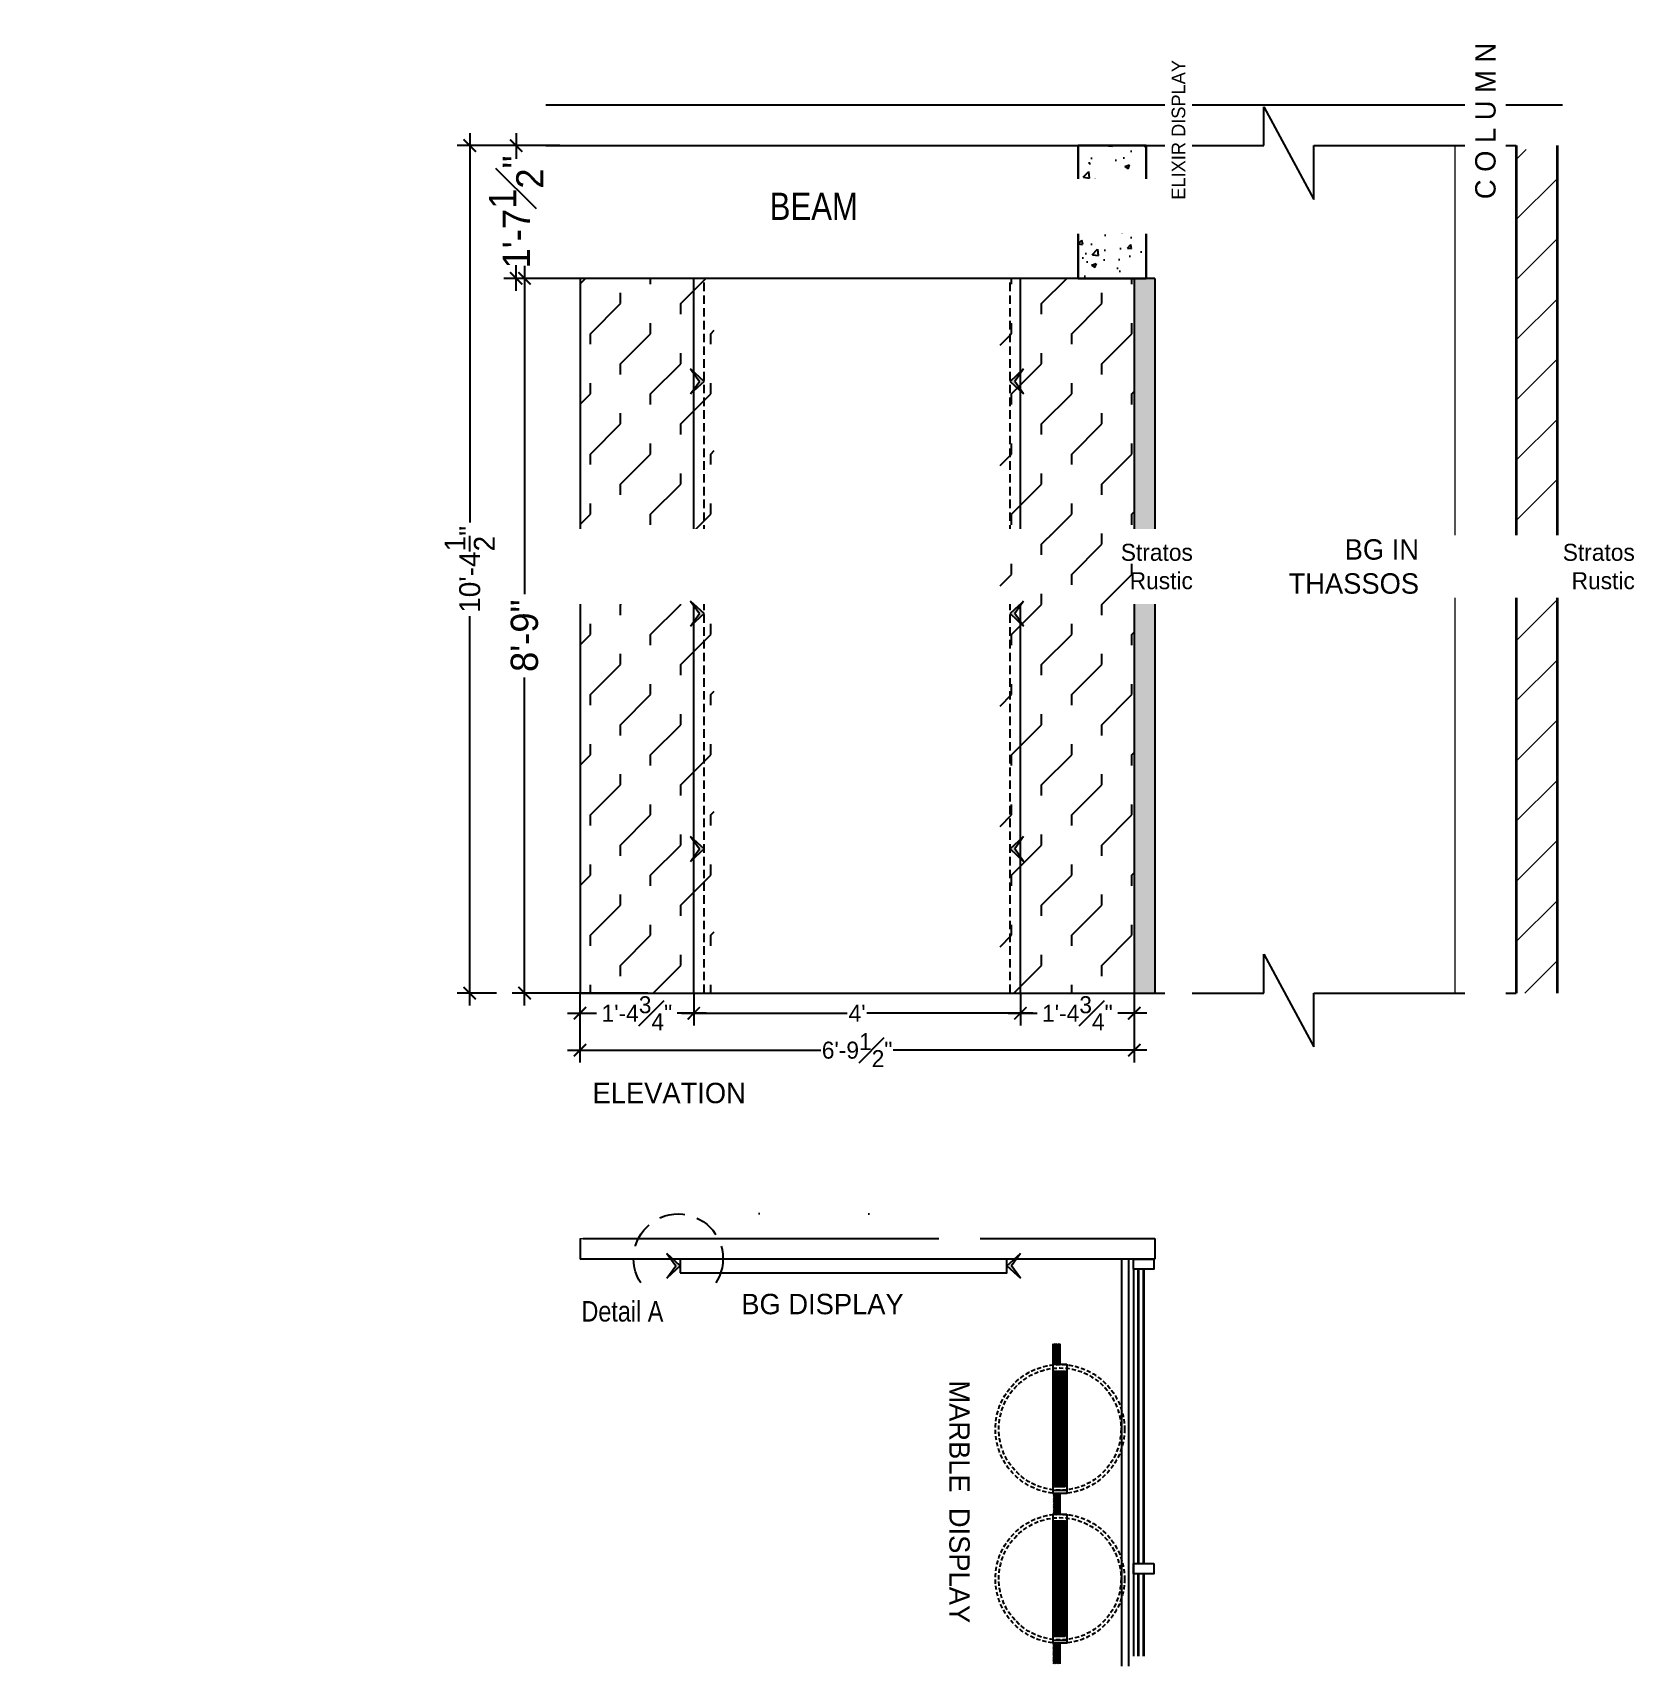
# Model space of a CAD drawing. Header units: inches. Extents: x -137722 to 81594, y -22256 to -1207.
# Drawn here: x -61719.6 to -61482.9, y -2180.1 to -1940.1 of the extents above; entities that cross this region are included whole.
import ezdxf

# ---------------------------------------------------------------- set-up
doc = ezdxf.new("R2010")
doc.units = ezdxf.units.IN
doc.header["$LTSCALE"] = 0.05
doc.header["$MEASUREMENT"] = 0
doc.header["$PDMODE"] = 3
doc.header["$PDSIZE"] = -4
doc.linetypes.add('A2-XREF-115_FURN$0$HIDDEN', pattern=[0.375, 0.25, -0.125])
doc.linetypes.add('DASHED2', pattern=[0.375, 0.25, -0.125])
doc.layers.get('Defpoints').update_dxf_attribs({"linetype": 'DASHED2'})
for name, color, linetype in [('00 floor', 7, 'Continuous'), ('beam', 7, 'Continuous'), ('Civil Dimension - Text', 7, 'Continuous'), ('Flooring Hatch', 251, 'Continuous'), ('HATCH', 251, 'Continuous'), ('text', 176, 'Continuous')]:
    doc.layers.add(name, color=color, linetype=linetype)
doc.layers.add('FURNITURE', color=36, linetype='Continuous', lineweight=18)
doc.layers.add('WALL', color=7, linetype='Continuous', lineweight=35)
doc.styles.add('4MMOF3-8', font='ARIALN.TTF', dxfattribs={"height": 5.12})
doc.styles.add('9-128OF1-4', font='stylu.ttf')
doc.dimstyles.new('DIM 1-4', dxfattribs={"dimtxt": 3.0792, "dimasz": 1.82, "dimexe": 1.82, "dimexo": 0, "dimgap": 0.09, "dimtad": 0, "dimzin": 0, "dimdsep": 46, "dimlunit": 4, "dimtxsty": '9-128OF1-4', "dimblk": 'ARCHTICK', "dimcen": 1.8125, "dimdle": 1.82, "dimclrd": 8, "dimclre": 8, "dimadec": 0, "dimazin": 0, "dimtfac": 1, "dimtofl": 0, "dimtmove": 0, "dimatfit": 3, "dimldrblk": 'OPEN90', "dimfxl": 1, "dimtolj": 1, "dimtzin": 0, "dimlwd": -1, "dimarcsym": 0})

# ---------------------------------------------------------------- blocks, each defined once
blk = doc.blocks.new('adwawd')
at = {"layer": 'Flooring Hatch', "ltscale": 50, "true_color": 0xcd6928, "transparency": 33554687}
h = blk.add_hatch(color=32, dxfattribs=at)
h.dxf.hatch_style = 1
h.paths.add_polyline_path([(-77941.34, -7094.04), (-77946.01, -7099.05), (-77941.34, -7095.73), (-77936.68, -7099.05)])
at = {"layer": 'Civil Dimension - Text', "color": 2, "ltscale": 50}
for p, q in [((-77941.34, -7094.04), (-77946.01, -7099.05)), ((-77946.01, -7099.05), (-77941.34, -7095.73)), ((-77941.34, -7094.04), (-77936.68, -7099.05)), ((-77936.68, -7099.05), (-77941.34, -7095.73))]:
    blk.add_line(p, q, dxfattribs=at)
blk = doc.blocks.new('_ArchTick')
at = {"color": 0, "const_width": 0.15}
blk.add_lwpolyline([(-0.5, -0.5), (0.5, 0.5)], dxfattribs=at)
blk = doc.blocks.new('*D498')
at = {"layer": 'Civil Dimension - Text', "color": 8, "ltscale": 50, "transparency": 16777216}
for p, q in [((-61647.3, -1974.37), (-61647.3, -2022.56)), ((-61647.3, -2083.01), (-61647.3, -2034.81))]:
    blk.add_line(p, q, dxfattribs=at)
at = {"layer": 'Civil Dimension - Text', "color": 8, "lineweight": -2, "ltscale": 50, "transparency": 16777216}
for p, q in [((-61629.2, -1976.19), (-61649.12, -1976.19)), ((-61629.2, -2081.19), (-61649.12, -2081.19))]:
    blk.add_line(p, q, dxfattribs=at)
at = {"layer": 'Defpoints', "color": 0, "ltscale": 50, "transparency": 16777216}
for p in [(-61629.2, -1976.19), (-61647.3, -2081.19), (-61629.2, -2081.19)]:
    blk.add_point(p, dxfattribs=at)
at = {"layer": 'Civil Dimension - Text', "color": 8, "ltscale": 50, "transparency": 16777216, "xscale": 1.82, "yscale": 1.82, "zscale": 1.82}
for p, rotation in [((-61647.3, -1976.19), 90), ((-61647.3, -2081.19), 270)]:
    blk.add_blockref('_ArchTick', p, dxfattribs=dict(at, rotation=rotation))
at = {"layer": 'Civil Dimension - Text', "color": 0, "ltscale": 50, "transparency": 16777216, "insert": (-61647.3, -2028.69), "char_height": 4, "attachment_point": 5, "rotation": 90, "style": '9-128OF1-4'}
blk.add_mtext('\\A1;8\'-9"', dxfattribs=at)
blk = doc.blocks.new('_Open90')
at = {"color": 0, "linetype": 'ByBlock', "lineweight": -2}
for p, q in [((0, 0), (-1, 0)), ((-0.5, 0.5), (0, 0)), ((0, 0), (-0.5, -0.5))]:
    blk.add_line(p, q, dxfattribs=at)
blk = doc.blocks.new('*D499')
at = {"layer": 'Civil Dimension - Text', "color": 8, "ltscale": 50, "transparency": 16777216}
for p, q in [((-61648.52, -1954.87), (-61648.52, -1958.65)), ((-61648.52, -1978.01), (-61648.52, -1974.23))]:
    blk.add_line(p, q, dxfattribs=at)
at = {"layer": 'Civil Dimension - Text', "color": 8, "lineweight": -2, "ltscale": 50, "transparency": 16777216}
for p, q in [((-61642.1, -1956.69), (-61650.34, -1956.69)), ((-61629.2, -1976.19), (-61650.34, -1976.19))]:
    blk.add_line(p, q, dxfattribs=at)
at = {"layer": 'Defpoints', "color": 0, "ltscale": 50, "transparency": 16777216}
for p in [(-61648.52, -1956.69), (-61642.1, -1956.69), (-61629.2, -1976.19)]:
    blk.add_point(p, dxfattribs=at)
at = {"layer": 'Civil Dimension - Text', "color": 8, "ltscale": 50, "transparency": 16777216, "xscale": 1.82, "yscale": 1.82, "zscale": 1.82}
for p, rotation in [((-61648.52, -1956.69), 90), ((-61648.52, -1976.19), 270)]:
    blk.add_blockref('_ArchTick', p, dxfattribs=dict(at, rotation=rotation))
at = {"layer": 'Civil Dimension - Text', "color": 0, "ltscale": 50, "transparency": 16777216, "insert": (-61648.52, -1966.44), "char_height": 4, "attachment_point": 5, "rotation": 90, "style": '9-128OF1-4'}
blk.add_mtext('\\A1;1\'-7{\\H1x;\\S1#2;}"', dxfattribs=at)
blk = doc.blocks.new('*D500')
at = {"layer": 'Civil Dimension - Text', "color": 8, "lineweight": -2, "ltscale": 50, "transparency": 16777216}
for p, q in [((-61639.15, -2081.19), (-61639.15, -2085.97)), ((-61622.43, -2081.19), (-61622.43, -2085.97))]:
    blk.add_line(p, q, dxfattribs=at)
at = {"layer": 'Civil Dimension - Text', "color": 8, "ltscale": 50, "transparency": 16777216}
for p, q in [((-61640.97, -2084.15), (-61636.71, -2084.15)), ((-61620.61, -2084.15), (-61624.87, -2084.15))]:
    blk.add_line(p, q, dxfattribs=at)
at = {"layer": 'Defpoints', "color": 0, "ltscale": 50, "transparency": 16777216}
for p in [(-61639.15, -2081.19), (-61622.43, -2081.19), (-61622.43, -2084.15)]:
    blk.add_point(p, dxfattribs=at)
at = {"layer": 'Civil Dimension - Text', "color": 8, "ltscale": 50, "transparency": 16777216, "xscale": 1.82, "yscale": 1.82, "zscale": 1.82, "rotation": 180}
blk.add_blockref('_ArchTick', (-61639.15, -2084.15), dxfattribs=at)
at = {"layer": 'Civil Dimension - Text', "color": 8, "ltscale": 50, "transparency": 16777216, "xscale": 1.82, "yscale": 1.82, "zscale": 1.82}
blk.add_blockref('_ArchTick', (-61622.43, -2084.15), dxfattribs=at)
at = {"layer": 'Civil Dimension - Text', "color": 0, "ltscale": 50, "transparency": 16777216, "insert": (-61630.79, -2084.15), "char_height": 2.5, "attachment_point": 5, "style": '9-128OF1-4'}
blk.add_mtext('\\A1;1\'-4{\\H1x;\\S3#4;}"', dxfattribs=at)
blk = doc.blocks.new('*D501')
at = {"layer": 'Civil Dimension - Text', "color": 8, "lineweight": -2, "ltscale": 50, "transparency": 16777216}
for p, q in [((-61622.43, -2081.19), (-61622.43, -2085.97)), ((-61574.43, -2081.19), (-61574.43, -2085.97))]:
    blk.add_line(p, q, dxfattribs=at)
at = {"layer": 'Civil Dimension - Text', "color": 8, "ltscale": 50, "transparency": 16777216}
for p, q in [((-61624.25, -2084.15), (-61599.87, -2084.15)), ((-61572.61, -2084.15), (-61596.98, -2084.15))]:
    blk.add_line(p, q, dxfattribs=at)
at = {"layer": 'Defpoints', "color": 0, "ltscale": 50, "transparency": 16777216}
for p in [(-61622.43, -2081.19), (-61574.43, -2081.19), (-61574.43, -2084.15)]:
    blk.add_point(p, dxfattribs=at)
at = {"layer": 'Civil Dimension - Text', "color": 8, "ltscale": 50, "transparency": 16777216, "xscale": 1.82, "yscale": 1.82, "zscale": 1.82, "rotation": 180}
blk.add_blockref('_ArchTick', (-61622.43, -2084.15), dxfattribs=at)
at = {"layer": 'Civil Dimension - Text', "color": 8, "ltscale": 50, "transparency": 16777216, "xscale": 1.82, "yscale": 1.82, "zscale": 1.82}
blk.add_blockref('_ArchTick', (-61574.43, -2084.15), dxfattribs=at)
at = {"layer": 'Civil Dimension - Text', "color": 0, "ltscale": 50, "transparency": 16777216, "insert": (-61598.43, -2084.15), "char_height": 2.5, "attachment_point": 5, "style": '9-128OF1-4'}
blk.add_mtext("\\A1;4'", dxfattribs=at)
blk = doc.blocks.new('*D502')
at = {"layer": 'Civil Dimension - Text', "color": 8, "lineweight": -2, "ltscale": 50, "transparency": 16777216}
for p, q in [((-61574.43, -2081.19), (-61574.43, -2085.97)), ((-61557.7, -2081.19), (-61557.7, -2085.97))]:
    blk.add_line(p, q, dxfattribs=at)
at = {"layer": 'Civil Dimension - Text', "color": 8, "ltscale": 50, "transparency": 16777216}
for p, q in [((-61576.25, -2084.15), (-61571.98, -2084.15)), ((-61555.88, -2084.15), (-61560.14, -2084.15))]:
    blk.add_line(p, q, dxfattribs=at)
at = {"layer": 'Defpoints', "color": 0, "ltscale": 50, "transparency": 16777216}
for p in [(-61574.43, -2081.19), (-61557.7, -2081.19), (-61557.7, -2084.15)]:
    blk.add_point(p, dxfattribs=at)
at = {"layer": 'Civil Dimension - Text', "color": 8, "ltscale": 50, "transparency": 16777216, "xscale": 1.82, "yscale": 1.82, "zscale": 1.82, "rotation": 180}
blk.add_blockref('_ArchTick', (-61574.43, -2084.15), dxfattribs=at)
at = {"layer": 'Civil Dimension - Text', "color": 8, "ltscale": 50, "transparency": 16777216, "xscale": 1.82, "yscale": 1.82, "zscale": 1.82}
blk.add_blockref('_ArchTick', (-61557.7, -2084.15), dxfattribs=at)
at = {"layer": 'Civil Dimension - Text', "color": 0, "ltscale": 50, "transparency": 16777216, "insert": (-61566.06, -2084.15), "char_height": 2.5, "attachment_point": 5, "style": '9-128OF1-4'}
blk.add_mtext('\\A1;1\'-4{\\H1x;\\S3#4;}"', dxfattribs=at)
blk = doc.blocks.new('*D503')
at = {"layer": 'Civil Dimension - Text', "color": 8, "lineweight": -2, "ltscale": 50, "transparency": 16777216}
for p, q in [((-61639.15, -2082.42), (-61639.15, -2091.39)), ((-61557.7, -2082.42), (-61557.7, -2091.39))]:
    blk.add_line(p, q, dxfattribs=at)
at = {"layer": 'Civil Dimension - Text', "color": 8, "ltscale": 50, "transparency": 16777216}
for p, q in [((-61640.97, -2089.57), (-61603.74, -2089.57)), ((-61555.88, -2089.57), (-61593.11, -2089.57))]:
    blk.add_line(p, q, dxfattribs=at)
at = {"layer": 'Defpoints', "color": 0, "ltscale": 50, "transparency": 16777216}
for p in [(-61639.15, -2082.42), (-61557.7, -2082.42), (-61557.7, -2089.57)]:
    blk.add_point(p, dxfattribs=at)
at = {"layer": 'Civil Dimension - Text', "color": 8, "ltscale": 50, "transparency": 16777216, "xscale": 1.82, "yscale": 1.82, "zscale": 1.82, "rotation": 180}
blk.add_blockref('_ArchTick', (-61639.15, -2089.57), dxfattribs=at)
at = {"layer": 'Civil Dimension - Text', "color": 8, "ltscale": 50, "transparency": 16777216, "xscale": 1.82, "yscale": 1.82, "zscale": 1.82}
blk.add_blockref('_ArchTick', (-61557.7, -2089.57), dxfattribs=at)
at = {"layer": 'Civil Dimension - Text', "color": 0, "ltscale": 50, "transparency": 16777216, "insert": (-61598.43, -2089.57), "char_height": 2.5, "attachment_point": 5, "style": '9-128OF1-4'}
blk.add_mtext('\\A1;6\'-9{\\H1x;\\S1#2;}"', dxfattribs=at)
blk = doc.blocks.new('*D731')
at = {"layer": 'Civil Dimension - Text', "color": 8, "ltscale": 50, "transparency": 16777216}
for p, q in [((-61655.36, -1954.87), (-61655.36, -2012.05)), ((-61655.36, -2083.01), (-61655.36, -2025.82))]:
    blk.add_line(p, q, dxfattribs=at)
at = {"layer": 'Civil Dimension - Text', "color": 8, "lineweight": -2, "ltscale": 50, "transparency": 16777216}
for p, q in [((-61649.5, -1956.69), (-61657.18, -1956.69)), ((-61651.43, -2081.19), (-61657.18, -2081.19))]:
    blk.add_line(p, q, dxfattribs=at)
at = {"layer": 'Defpoints', "color": 0, "ltscale": 50, "transparency": 16777216}
for p in [(-61649.5, -1956.69), (-61655.36, -2081.19), (-61651.43, -2081.19)]:
    blk.add_point(p, dxfattribs=at)
at = {"layer": 'Civil Dimension - Text', "color": 8, "ltscale": 50, "transparency": 16777216, "xscale": 1.82, "yscale": 1.82, "zscale": 1.82}
for p, rotation in [((-61655.36, -1956.69), 90), ((-61655.36, -2081.19), 270)]:
    blk.add_blockref('_ArchTick', p, dxfattribs=dict(at, rotation=rotation))
at = {"layer": 'Civil Dimension - Text', "color": 0, "ltscale": 50, "transparency": 16777216, "insert": (-61655.36, -2018.94), "char_height": 3.0792, "attachment_point": 5, "rotation": 90, "style": '9-128OF1-4'}
blk.add_mtext('\\A1;10\'-4{\\H1x;\\S1/2;}"', dxfattribs=at)

msp = doc.modelspace()

# ---------------------------------------------------------------- hatches: boundary and pattern name
at = {"ltscale": 50, "true_color": 0xc7c8ca}
h = msp.add_hatch(color=9, dxfattribs=at)
h.dxf.hatch_style = 1
h.paths.add_polyline_path([(-61554.7026, -1976.1893), (-61557.7026, -1976.1893), (-61557.7026, -2081.1893), (-61554.7026, -2081.1893)])
at = {"layer": 'Civil Dimension - Text', "ltscale": 50, "true_color": 0x939598}
h = msp.add_hatch(dxfattribs=at)
h.set_pattern_fill('AR-CONC', color=252)
h.set_pattern_definition([(50, (2464.343, 1300.1725), (7.1726018, -0.62752135), [0.75, -8.25]), (355, (2464.343, 1300.1725), (-1.3875133, 7.5219213), [0.6, -6.6]), (100.451444, (2464.941, 1300.12), (5.7850885, 6.8943999), [0.6374019, -7.0114211]), (46.1842, (2464.343, 1302.1725), (10.6724133, -1.6551928), [1.125, -12.375]), (96.635635, (2465.232, 1302.035), (9.3466195, 9.741186), [0.9561034, -10.5171376]), (351.184164, (2464.343, 1302.172), (9.3466195, 9.741186), [0.9, -9.9]), (21, (2465.343, 1301.6725), (5.9690705, -4.0261889), [0.75, -8.25]), (326, (2465.343, 1301.6725), (2.4331533, 7.25150045), [0.6, -6.6]), (71.451445, (2465.8406, 1301.337), (8.4022238, 3.2253115), [0.6374019, -7.0114211]), (37.5, (2464.3431, 1300.1725), (0.12159855, 3.32893854), [0, -6.52, 0, -6.7, 0, -6.625]), (7.5, (2464.343, 1300.1725), (2.63069537, 3.94411712), [0, -3.82, 0, -6.37, 0, -2.525]), (327.5, (2462.113, 1300.1725), (5.33822436, -0.22554872), [0, -2.5, 0, -7.8, 0, -10.35]), (317.5, (2461.113, 1300.1725), (5.8318617, 1.00104982), [0, -3.25, 0, -5.18, 0, -7.35])])
h.paths.add_polyline_path([(-61555.9587, -1956.6893), (-61565.9587, -1956.6893), (-61565.9587, -1976.1893), (-61555.9587, -1976.1893)])
at = {"layer": 'Civil Dimension - Text', "ltscale": 50, "true_color": 0xcd2027}
h = msp.add_hatch(dxfattribs=at)
h.set_pattern_fill('ANSI31', color=242, angle=-90)
h.set_pattern_definition([(315, (-54012.19993, -70554.74334), (0.08838834765, 0.08838834765), [])])
h.paths.add_polyline_path([(-61568.627, -2135.7281), (-61568.627, -2132.7141), (-61569.627, -2132.7231), (-61569.627, -2135.7281)])
h = msp.add_hatch(dxfattribs=at)
h.set_pattern_fill('ANSI31', color=242, angle=-90)
h.set_pattern_definition([(315, (-54012.19993, -70576.73838), (0.08838834765, 0.08838834765), [])])
h.paths.add_polyline_path([(-61568.627, -2157.7231), (-61568.627, -2154.7092), (-61569.627, -2154.7181), (-61569.627, -2157.7231)])
h = msp.add_hatch(dxfattribs=at)
h.set_pattern_fill('ANSI31', color=242, angle=-90)
h.set_pattern_definition([(315, (-54012.19993, -70598.73342), (0.08838834765, 0.08838834765), [])])
h.paths.add_polyline_path([(-61568.627, -2179.7181), (-61568.627, -2176.7042), (-61569.627, -2176.7132), (-61569.627, -2179.7181)])
at = {"layer": 'FURNITURE', "ltscale": 50}
h = msp.add_hatch(dxfattribs=at)
h.set_pattern_fill('ANSI31', color=256, scale=50)
h.set_pattern_definition([(45, (2851.3306, 1300.1725), (-4.4194174, 4.4194174), [])])
h.paths.add_polyline_path([(-61495.5845, -1957.2607), (-61501.5845, -1957.2607), (-61501.5845, -2081.1893), (-61495.5845, -2081.1893)])
at = {"layer": 'HATCH', "ltscale": 50, "true_color": 0x939598}
h = msp.add_hatch(dxfattribs=at)
h.set_pattern_fill('FLEX', color=252, scale=25, angle=45)
h.paths.add_polyline_path([(-61619.4254, -1976.1893), (-61639.1483, -1976.1893), (-61639.1483, -2081.1893), (-61619.4254, -2081.1893)])
h.paths.add_polyline_path([(-61635.8407, -2023.4782), (-61622.0834, -2023.4782), (-61622.0834, -2013.5191), (-61635.8407, -2013.5191)], flags=24)
at = {"layer": 'HATCH', "ltscale": 50, "true_color": 0x636466}
h = msp.add_hatch(dxfattribs=at)
h.set_pattern_fill('AR-CONC', color=251, scale=2, angle=-180)
h.set_pattern_definition([(230, (-141071.816, -47696.074), (-14.3452037, 1.2550427), [1.5, -16.5]), (175, (-141071.816, -47696.074), (2.7750267, -15.0438427), [1.2, -13.2]), (280.451444, (-141073.011, -47695.97), (-11.570177, -13.7887998), [1.2748038, -14.0228422]), (226.1842, (-141071.816, -47700.074), (-21.3448266, 3.3103856), [2.25, -24.75]), (276.635635, (-141073.595, -47699.799), (-18.693239, -19.482372), [1.912207, -21.034275]), (171.184164, (-141071.816, -47700.074), (-18.693239, -19.482372), [1.8, -19.8]), (201, (-141073.816, -47699.074), (-11.938141, 8.0523778), [1.5, -16.5]), (146, (-141073.816, -47699.074), (-4.8663066, -14.503001), [1.2, -13.2]), (251.451445, (-141074.81, -47698.403), (-16.8044475, -6.450623), [1.2748038, -14.0228422]), (217.5, (-141071.816, -47696.0745), (-0.2431971, -6.65787708), [0, -13.04, 0, -13.4, 0, -13.25]), (187.5, (-141071.816, -47696.0745), (-5.26139075, -7.88823424), [0, -7.64, 0, -12.74, 0, -5.05]), (147.5, (-141067.356, -47696.0745), (-10.67644872, 0.45109743), [0, -5, 0, -15.6, 0, -20.7]), (137.5, (-141065.356, -47696.074), (-11.6637234, -2.0020996), [0, -6.5, 0, -10.36, 0, -14.7])])
h.paths.add_polyline_path([(-61626.6483, -2113.2594), (-61626.6483, -2114.0094), (-61582.6483, -2114.0094), (-61582.6483, -2113.2594)])
at = {"layer": 'HATCH', "ltscale": 50}
h = msp.add_hatch(dxfattribs=at)
h.set_pattern_fill('ANSI31', color=256, angle=-90)
h.set_pattern_definition([(315, (-53975.79987, -72731.87291), (0.08838834765, 0.08838834765), [])])
h.paths.add_polyline_path([(-61568.627, -2153.7388), (-61568.627, -2136.7388), (-61569.407, -2136.7388), (-61569.407, -2153.7388)])
h = msp.add_hatch(dxfattribs=at)
h.set_pattern_fill('ANSI31', color=256, angle=-90)
h.set_pattern_definition([(315, (-53975.01987, -72731.87291), (0.08838834765, 0.08838834765), [])])
h.paths.add_polyline_path([(-61567.847, -2153.7388), (-61567.847, -2136.7388), (-61568.627, -2136.7388), (-61568.627, -2153.7388)])
h = msp.add_hatch(dxfattribs=at)
h.set_pattern_fill('ANSI31', color=256, angle=-90)
h.set_pattern_definition([(315, (-53975.79987, -72753.86795), (0.08838834765, 0.08838834765), [])])
h.paths.add_polyline_path([(-61568.627, -2175.7338), (-61568.627, -2158.7338), (-61569.407, -2158.7338), (-61569.407, -2175.7338)])
h = msp.add_hatch(dxfattribs=at)
h.set_pattern_fill('ANSI31', color=256, angle=-90)
h.set_pattern_definition([(315, (-53975.01987, -72753.86795), (0.08838834765, 0.08838834765), [])])
h.paths.add_polyline_path([(-61567.847, -2175.7338), (-61567.847, -2158.7338), (-61568.627, -2158.7338), (-61568.627, -2175.7338)])

# ---------------------------------------------------------------- linework, layer by layer
at = {"ltscale": 50}
for p, q in [((-61644.1619, -1950.6893), (-61494.7944, -1950.6893)), ((-61538.6436, -1956.6893), (-61538.6436, -1950.9794)), ((-61538.6436, -1950.9794), (-61531.3079, -1964.5778)), ((-61644.1619, -1956.6893), (-61538.6436, -1956.6893)), ((-61531.3079, -1964.5778), (-61531.3079, -1956.6893)), ((-61531.3079, -1956.6893), (-61501.5845, -1956.6893)), ((-61554.7026, -1976.1893), (-61639.1483, -1976.1893)), ((-61639.1483, -1976.1893), (-61639.1483, -2081.1893)), ((-61622.4254, -2081.1893), (-61622.4254, -1976.1893)), ((-61574.4254, -2081.1893), (-61574.4254, -1976.1893)), ((-61557.7026, -1976.1893), (-61557.7026, -2081.1893)), ((-61554.7026, -1976.1893), (-61554.7026, -2081.1893)), ((-61538.6436, -2081.1893), (-61538.6436, -2075.4794)), ((-61538.6436, -2075.4794), (-61531.3079, -2089.0778)), ((-61531.3079, -2089.0778), (-61531.3079, -2081.1893)), ((-61531.3079, -2081.1893), (-61501.5845, -2081.1893)), ((-61569.627, -2145.1804), (-61569.627, -2132.7231))]:
    msp.add_line(p, q, dxfattribs=at)
at = {"linetype": 'A2-XREF-115_FURN$0$HIDDEN', "ltscale": 100}
for p, q in [((-61620.9254, -2081.1893), (-61620.9254, -1976.1893)), ((-61575.9254, -2081.1893), (-61575.9254, -1976.1893))]:
    msp.add_line(p, q, dxfattribs=at)
at = {"layer": '00 floor'}
for p, q in [((-61559.5612, -2120.2658), (-61559.5612, -2180.0954)), ((-61558.5612, -2120.2658), (-61558.5612, -2180.0954)), ((-61557.8112, -2121.7658), (-61557.8112, -2178.5954))]:
    msp.add_line(p, q, dxfattribs=at)
for points in [[(-61554.8112, -2120.2658), (-61554.8112, -2121.7658), (-61557.8112, -2121.7658), (-61557.8112, -2120.2658)], [(-61554.8112, -2165.0084), (-61554.8112, -2166.5084), (-61557.8112, -2166.5084), (-61557.8112, -2165.0084)]]:
    msp.add_lwpolyline(points, close=True, dxfattribs=at)
at = {"layer": 'beam', "lineweight": 30, "ltscale": 50}
msp.add_lwpolyline([(-61565.9587, -1956.6893), (-61555.9587, -1956.6893), (-61555.9587, -1976.1893), (-61565.9587, -1976.1893)], close=True, dxfattribs=at)
at = {"layer": 'Civil Dimension - Text', "ltscale": 50}
for p, q in [((-61639.1483, -2117.2594), (-61639.1483, -2120.2594)), ((-61638.7026, -2117.2658), (-61554.7026, -2117.2658)), ((-61554.7026, -2117.2658), (-61554.7026, -2120.2658)), ((-61554.7026, -2120.2658), (-61639.1483, -2120.2658)), ((-61568.627, -2120.2658), (-61569.627, -2120.2658)), ((-61568.627, -2132.7231), (-61568.627, -2135.7281)), ((-61568.627, -2154.7073), (-61569.627, -2154.7073)), ((-61568.627, -2154.7073), (-61568.627, -2157.7231)), ((-61568.627, -2176.7023), (-61569.627, -2176.7023)), ((-61568.627, -2176.7023), (-61568.627, -2179.7181))]:
    msp.add_line(p, q, dxfattribs=at)
at = {"layer": 'Civil Dimension - Text', "color": 244, "ltscale": 50, "true_color": 0x991b1e}
for p, q in [((-61569.627, -2154.2368), (-61567.627, -2154.2368)), ((-61569.627, -2176.2319), (-61567.627, -2176.2319))]:
    msp.add_line(p, q, dxfattribs=at)
for points in [[(-61567.627, -2135.7281), (-61567.627, -2154.7181), (-61569.627, -2154.7181), (-61569.627, -2135.7281)], [(-61568.627, -2153.7388), (-61569.407, -2153.7388), (-61569.407, -2136.7388), (-61568.627, -2136.7388)], [(-61567.847, -2153.7388), (-61568.627, -2153.7388), (-61568.627, -2136.7388), (-61567.847, -2136.7388)], [(-61567.627, -2157.7231), (-61567.627, -2176.7132), (-61569.627, -2176.7132), (-61569.627, -2157.7231)], [(-61568.627, -2175.7338), (-61569.407, -2175.7338), (-61569.407, -2158.7338), (-61568.627, -2158.7338)], [(-61567.847, -2175.7338), (-61568.627, -2175.7338), (-61568.627, -2158.7338), (-61567.847, -2158.7338)]]:
    msp.add_lwpolyline(points, close=True, dxfattribs=at)
at = {"layer": 'Civil Dimension - Text', "linetype": 'A2-XREF-115_FURN$0$HIDDEN', "ltscale": 50}
for centre, radius in [((-61568.627, -2145.2388), 9.4793), ((-61568.627, -2145.2388), 8.9793), ((-61568.627, -2167.2338), 9.4793), ((-61568.627, -2167.2338), 8.9793)]:
    msp.add_circle(centre, radius, dxfattribs=at)
at = {"layer": 'FURNITURE', "ltscale": 50}
msp.add_line((-61639.1373, -2117.2658), (-61554.7026, -2117.2658), dxfattribs=at)
for points in [[(-61639.1483, -2117.2658), (-61625.2377, -2117.2594)], [(-61625.2377, -2117.2594), (-61583.1642, -2117.2594)], [(-61583.1642, -2117.2594), (-61554.7026, -2117.2657)]]:
    msp.add_lwpolyline(points, dxfattribs=at)
msp.add_lwpolyline([(-61554.3361, -2117.2658), (-61554.3361, -2117.2658)], close=True, dxfattribs=at)
at = {"layer": 'WALL', "lineweight": 15}
msp.add_line((-61510.5845, -1956.6893), (-61510.5845, -2081.1893), dxfattribs=at)
at = {"layer": 'WALL'}
for p, q in [((-61501.5845, -1956.6893), (-61501.5845, -2081.1893)), ((-61495.5845, -1956.6893), (-61495.5845, -2081.1893)), ((-61557.0612, -2165.0084), (-61557.0612, -2121.7658)), ((-61556.3112, -2165.0084), (-61556.3112, -2121.7658)), ((-61557.0612, -2178.5954), (-61557.0612, -2166.5084)), ((-61556.3112, -2178.5954), (-61556.3112, -2166.5084))]:
    msp.add_line(p, q, dxfattribs=at)

# ---------------------------------------------------------------- block references
at = {"layer": 'Civil Dimension - Text', "yscale": 0.3918184986101589, "zscale": 0.3918184986101589}
for p, xscale, rotation in [((-58841.3504, 28547.5325), -0.3918184986101589, 270), ((-64355.5004, 28547.5325), 0.3918184986101589, 90.00000000000001), ((-58841.3504, 28478.8488), -0.3918184986101589, 270), ((-64355.5004, 28478.8488), 0.3918184986101589, 90.00000000000001), ((-64355.9808, -32660.1261), -0.3918184986101589, 90)]:
    msp.add_blockref('adwawd', p, dxfattribs=dict(at, xscale=xscale, rotation=rotation))

# ---------------------------------------------------------------- texts
at = {"layer": 'text', "ltscale": 50, "insert": (-61776.2413, -2059.0068), "char_height": 4, "width": 66.281096, "attachment_point": 4, "style": '4MMOF3-8', "bg_fill": 2}
msp.add_mtext('Profile\\P strip', dxfattribs=at)
at = {"layer": 'text', "ltscale": 50, "insert": (-61591.5875, -2126.8932), "char_height": 3, "attachment_point": 6, "style": '4MMOF3-8', "bg_fill": 2}
msp.add_mtext_dynamic_manual_height_columns('{\\fStylus BT|b0|i0|c0|p34;BG DISPLAY}', width=164.542099, gutter_width=15.396, heights=[0], dxfattribs=at)

# ---------------------------------------------------------------- dimensions: what is measured, and where the dimension line sits
at = {"layer": 'Civil Dimension - Text', "ltscale": 50}
dim = msp.add_linear_dim(base=(-61648.5201, -1956.6893), p1=(-61629.2038, -1976.1893), p2=(-61642.104, -1956.6893), angle=90, dimstyle='DIM 1-4', override={"dimtxt": 4, "dimdec": 3, "dimtdec": 3, "dimtmove": 1, "dimfxl": 0, "dimfrac": 1, "dimarcsym": 1}, dxfattribs=at)
dim.commit()
dim.dimension.update_dxf_attribs({"geometry": '*D499', "text_midpoint": (-61648.5201, -1966.4393)})
for base, p1, p2, picture, middle in [((-61622.4254, -2084.1501), (-61639.1483, -2081.1893), (-61622.4254, -2081.1893), '*D500', (-61630.7869, -2084.1501)), ((-61557.7026, -2084.1501), (-61574.4254, -2081.1893), (-61557.7026, -2081.1893), '*D502', (-61566.064, -2084.1501))]:
    dim = msp.add_linear_dim(base=base, p1=p1, p2=p2, dimstyle='DIM 1-4', override={"dimtxt": 2.5, "dimdec": 3, "dimtdec": 3, "dimtmove": 1, "dimfxl": 0, "dimfrac": 1, "dimarcsym": 1}, dxfattribs=at)
    dim.commit()
    dim.dimension.update_dxf_attribs({"geometry": picture, "text_midpoint": middle})

# ---------------------------------------------------------------- next in the draw order: linework, layer by layer
at = {"linetype": 'A2-XREF-115_FURN$0$HIDDEN', "ltscale": 300}
msp.add_circle((-61624.7073, -2120.2054), 6.5649, dxfattribs=at)

# ---------------------------------------------------------------- next in the draw order: block references
at = {"layer": 'Civil Dimension - Text', "xscale": 0.3918184986101589, "yscale": 0.3918184986101589, "zscale": 0.3918184986101589, "rotation": 270}
msp.add_blockref('adwawd', (-58844.8308, -32660.1261), dxfattribs=at)

# ---------------------------------------------------------------- next in the draw order: texts
at = {"layer": 'text', "ltscale": 50, "insert": (-61611.2838, -1965.6066), "char_height": 4, "width": 66.281096, "attachment_point": 4, "style": '4MMOF3-8', "bg_fill": 2}
msp.add_mtext('BEAM', dxfattribs=at)
at = {"layer": 'text', "ltscale": 50, "insert": (-61583.4057, -2173.7583), "char_height": 3, "attachment_point": 6, "rotation": 270, "style": '4MMOF3-8', "bg_fill": 2}
msp.add_mtext_dynamic_manual_height_columns('{\\fStylus BT|b0|i0|c0|p34;MARBLE  DISPLAY}', width=164.542099, gutter_width=15.396, heights=[0], dxfattribs=at)

# ---------------------------------------------------------------- next in the draw order: linework, layer by layer
at = {"ltscale": 50}
msp.add_line((-61639.1483, -2081.1893), (-61538.6436, -2081.1893), dxfattribs=at)
msp.add_lwpolyline([(-61624.4058, -2122.2658), (-61576.4058, -2122.2658), (-61576.4058, -2120.2658), (-61624.4058, -2120.2658)], close=True, dxfattribs=at)

# ---------------------------------------------------------------- next in the draw order: texts
at = {"layer": 'text', "ltscale": 50, "char_height": 3, "style": '4MMOF3-8', "bg_fill": 2}
for s, width, insert, attachment_point in [('{\\fStylus BT|b0|i0|c0|p34;BG IN\\PBIANCO THASSOS}', 164.542099, (-61515.8574, -2018.5361), 6), ('{\\C242;\\c2564301;Detail A}', 69.876759, (-61638.9332, -2127.9655), 4)]:
    msp.add_mtext_dynamic_manual_height_columns(s, width=width, gutter_width=15.396, heights=[0], dxfattribs=dict(at, insert=insert, attachment_point=attachment_point))

# ---------------------------------------------------------------- next in the draw order: dimensions: what is measured, and where the dimension line sits
at = {"layer": 'Civil Dimension - Text', "ltscale": 50}
for base, p1, p2, picture, middle in [((-61557.7026, -2089.5731), (-61639.1483, -2082.4202), (-61557.7026, -2082.4202), '*D503', (-61598.4254, -2089.5731)), ((-61574.4254, -2084.1501), (-61622.4254, -2081.1893), (-61574.4254, -2081.1893), '*D501', (-61598.4254, -2084.1501))]:
    dim = msp.add_linear_dim(base=base, p1=p1, p2=p2, dimstyle='DIM 1-4', override={"dimtxt": 2.5, "dimdec": 3, "dimtdec": 3, "dimtmove": 1, "dimfxl": 0, "dimfrac": 1, "dimarcsym": 1}, dxfattribs=at)
    dim.commit()
    dim.dimension.update_dxf_attribs({"geometry": picture, "text_midpoint": middle})

# ---------------------------------------------------------------- next in the draw order: texts
at = {"layer": 'text', "ltscale": 50, "attachment_point": 6, "style": '4MMOF3-8', "bg_fill": 2}
for s, insert, char_height in [('{\\fStylus BT|b0|i0|c0|p34;Stratos \\PRustic}', (-61549.0924, -2018.5361), 2.5), ('{\\fStylus BT|b0|i0|c0|p34;ELEVATION}', (-61614.7855, -2095.8884), 3)]:
    msp.add_mtext_dynamic_manual_height_columns(s, width=164.542099, gutter_width=15.396, heights=[0], dxfattribs=dict(at, insert=insert, char_height=char_height))

# ---------------------------------------------------------------- next in the draw order: texts
at = {"layer": 'text', "ltscale": 50, "insert": (-61484.1483, -2018.5361), "char_height": 2.5, "attachment_point": 6, "style": '4MMOF3-8', "bg_fill": 2}
msp.add_mtext_dynamic_manual_height_columns('{\\fStylus BT|b0|i0|c0|p34;Stratos \\PRustic}', width=164.542099, gutter_width=15.396, heights=[0], dxfattribs=at)

# ---------------------------------------------------------------- next in the draw order: hatches: boundary and pattern name
at = {"layer": 'HATCH', "ltscale": 50, "true_color": 0x939598}
h = msp.add_hatch(dxfattribs=at)
h.set_pattern_fill('FLEX', color=252, scale=25, angle=45)
h.paths.add_polyline_path([(-61557.7026, -1976.1893), (-61577.4254, -1976.1893), (-61577.4254, -2081.1893), (-61557.7026, -2081.1893)])
h.paths.add_polyline_path([(-61572.7461, -2022.4898), (-61561.7403, -2022.4898), (-61561.7403, -2014.5225), (-61572.7461, -2014.5225)], flags=24)

# ---------------------------------------------------------------- next in the draw order: block references
at = {"layer": 'Civil Dimension - Text', "yscale": 0.3918184986101589, "zscale": 0.3918184986101589}
for p, xscale, rotation in [((-58841.3504, 28513.4277), -0.3918184986101589, 270), ((-64355.5004, 28513.4277), 0.3918184986101589, 90.00000000000001)]:
    msp.add_blockref('adwawd', p, dxfattribs=dict(at, xscale=xscale, rotation=rotation))

# ---------------------------------------------------------------- next in the draw order: texts
at = {"layer": 'text', "ltscale": 50, "attachment_point": 6, "rotation": 90, "style": '4MMOF3-8', "bg_fill": 2}
for s, insert, char_height in [('{\\fStylus BT|b0|i0|c0|p34;C^IO^IL^IU^IM^IN}', (-61506.0868, -1941.5934), 3), ('{\\fStylus BT|b0|i0|c0|p34;ELIXIR DISPLAY}', (-61551.195, -1944.1149), 2)]:
    msp.add_mtext_dynamic_manual_height_columns(s, width=164.542099, gutter_width=15.396, heights=[0], dxfattribs=dict(at, insert=insert, char_height=char_height))

# ---------------------------------------------------------------- next in the draw order: dimensions: what is measured, and where the dimension line sits
at = {"layer": 'Civil Dimension - Text', "ltscale": 50}
for base, p1, p2, override, picture, middle in [((-61655.3584, -2081.1898), (-61649.4973, -1956.6898), (-61651.4269, -2081.1898), {"dimtmove": 1, "dimfxl": 0, "dimarcsym": 1}, '*D731', (-61655.3584, -2018.9398)), ((-61647.305, -2081.1893), (-61629.2038, -1976.1893), (-61629.2038, -2081.1893), {"dimtxt": 4, "dimdec": 3, "dimtdec": 3, "dimtmove": 1, "dimfxl": 0, "dimfrac": 1, "dimarcsym": 1}, '*D498', (-61647.305, -2028.6893))]:
    dim = msp.add_linear_dim(base=base, p1=p1, p2=p2, angle=90, dimstyle='DIM 1-4', override=override, dxfattribs=at)
    dim.commit()
    dim.dimension.update_dxf_attribs({"geometry": picture, "text_midpoint": middle})

doc.saveas('drawing.dxf')
